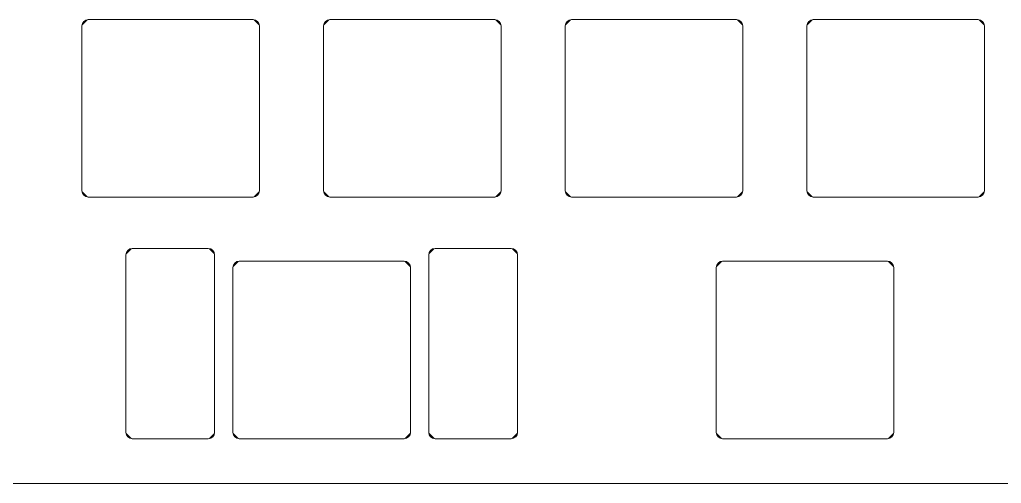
# Model space of a CAD drawing. Header units: millimetres. Extents: x 0 to 245, y 0 to 88.
# Drawn here: x 103.5 to 180.9, y 5.1 to 41.7 of the extents above; entities that cross this region are included whole.
import ezdxf

# ---------------------------------------------------------------- set-up
doc = ezdxf.new("R2010")
doc.units = ezdxf.units.MM
doc.header["$MEASUREMENT"] = 0
doc.layers.add('Layer 1', color=7, linetype='Continuous', lineweight=0)

# ---------------------------------------------------------------- blocks, each defined once
blk = doc.blocks.new('Block_1')
at = {"layer": 'Layer 1', "true_color": 0x2f2d31, "transparency": 33554687}
h = blk.add_hatch(color=250, dxfattribs=at)
h.dxf.hatch_style = 2
edge = h.paths.add_edge_path()
edge.add_spline(control_points=[(108.9, 41.667), (108.624, 41.667), (108.4, 41.443), (108.4, 41.167)], knot_values=[0, 0, 0, 0, 1, 1, 1, 1], degree=3, periodic=0)
edge.add_line((108.4, 41.167), (108.9, 41.667))
h = blk.add_hatch(color=250, dxfattribs=at)
h.dxf.hatch_style = 2
edge = h.paths.add_edge_path()
edge.add_spline(control_points=[(108.4, 41.167), (108.4, 41.167), (108.4, 28.167), (108.4, 28.167)], knot_values=[0, 0, 0, 0, 1, 1, 1, 1], degree=3, periodic=0)
edge.add_line((108.4, 28.167), (108.4, 41.167))
h = blk.add_hatch(color=250, dxfattribs=at)
h.dxf.hatch_style = 2
edge = h.paths.add_edge_path()
edge.add_spline(control_points=[(121.9, 41.667), (121.9, 41.667), (108.9, 41.667), (108.9, 41.667)], knot_values=[0, 0, 0, 0, 1, 1, 1, 1], degree=3, periodic=0)
edge.add_line((108.9, 41.667), (121.9, 41.667))
h = blk.add_hatch(color=250, dxfattribs=at)
h.dxf.hatch_style = 2
edge = h.paths.add_edge_path()
edge.add_spline(control_points=[(122.4, 41.167), (122.4, 41.443), (122.176, 41.667), (121.9, 41.667)], knot_values=[0, 0, 0, 0, 1, 1, 1, 1], degree=3, periodic=0)
edge.add_line((121.9, 41.667), (122.4, 41.167))
h = blk.add_hatch(color=250, dxfattribs=at)
h.dxf.hatch_style = 2
edge = h.paths.add_edge_path()
edge.add_spline(control_points=[(122.4, 28.167), (122.4, 28.167), (122.4, 41.167), (122.4, 41.167)], knot_values=[0, 0, 0, 0, 1, 1, 1, 1], degree=3, periodic=0)
edge.add_line((122.4, 41.167), (122.4, 28.167))
h = blk.add_hatch(color=250, dxfattribs=at)
h.dxf.hatch_style = 2
edge = h.paths.add_edge_path()
edge.add_spline(control_points=[(127.95, 41.667), (127.674, 41.667), (127.45, 41.443), (127.45, 41.167)], knot_values=[0, 0, 0, 0, 1, 1, 1, 1], degree=3, periodic=0)
edge.add_line((127.45, 41.167), (127.95, 41.667))
h = blk.add_hatch(color=250, dxfattribs=at)
h.dxf.hatch_style = 2
edge = h.paths.add_edge_path()
edge.add_spline(control_points=[(127.45, 41.167), (127.45, 41.167), (127.45, 28.167), (127.45, 28.167)], knot_values=[0, 0, 0, 0, 1, 1, 1, 1], degree=3, periodic=0)
edge.add_line((127.45, 28.167), (127.45, 41.167))
h = blk.add_hatch(color=250, dxfattribs=at)
h.dxf.hatch_style = 2
edge = h.paths.add_edge_path()
edge.add_spline(control_points=[(140.95, 41.667), (140.95, 41.667), (127.95, 41.667), (127.95, 41.667)], knot_values=[0, 0, 0, 0, 1, 1, 1, 1], degree=3, periodic=0)
edge.add_line((127.95, 41.667), (140.95, 41.667))
h = blk.add_hatch(color=250, dxfattribs=at)
h.dxf.hatch_style = 2
edge = h.paths.add_edge_path()
edge.add_spline(control_points=[(141.45, 41.167), (141.45, 41.443), (141.226, 41.667), (140.95, 41.667)], knot_values=[0, 0, 0, 0, 1, 1, 1, 1], degree=3, periodic=0)
edge.add_line((140.95, 41.667), (141.45, 41.167))
h = blk.add_hatch(color=250, dxfattribs=at)
h.dxf.hatch_style = 2
edge = h.paths.add_edge_path()
edge.add_spline(control_points=[(141.45, 28.167), (141.45, 28.167), (141.45, 41.167), (141.45, 41.167)], knot_values=[0, 0, 0, 0, 1, 1, 1, 1], degree=3, periodic=0)
edge.add_line((141.45, 41.167), (141.45, 28.167))
h = blk.add_hatch(color=250, dxfattribs=at)
h.dxf.hatch_style = 2
edge = h.paths.add_edge_path()
edge.add_spline(control_points=[(147, 41.667), (146.724, 41.667), (146.5, 41.443), (146.5, 41.167)], knot_values=[0, 0, 0, 0, 1, 1, 1, 1], degree=3, periodic=0)
edge.add_line((146.5, 41.167), (147, 41.667))
h = blk.add_hatch(color=250, dxfattribs=at)
h.dxf.hatch_style = 2
edge = h.paths.add_edge_path()
edge.add_spline(control_points=[(146.5, 41.167), (146.5, 41.167), (146.5, 28.167), (146.5, 28.167)], knot_values=[0, 0, 0, 0, 1, 1, 1, 1], degree=3, periodic=0)
edge.add_line((146.5, 28.167), (146.5, 41.167))
h = blk.add_hatch(color=250, dxfattribs=at)
h.dxf.hatch_style = 2
edge = h.paths.add_edge_path()
edge.add_spline(control_points=[(160, 41.667), (160, 41.667), (147, 41.667), (147, 41.667)], knot_values=[0, 0, 0, 0, 1, 1, 1, 1], degree=3, periodic=0)
edge.add_line((147, 41.667), (160, 41.667))
h = blk.add_hatch(color=250, dxfattribs=at)
h.dxf.hatch_style = 2
edge = h.paths.add_edge_path()
edge.add_spline(control_points=[(160.5, 41.167), (160.5, 41.443), (160.276, 41.667), (160, 41.667)], knot_values=[0, 0, 0, 0, 1, 1, 1, 1], degree=3, periodic=0)
edge.add_line((160, 41.667), (160.5, 41.167))
h = blk.add_hatch(color=250, dxfattribs=at)
h.dxf.hatch_style = 2
edge = h.paths.add_edge_path()
edge.add_spline(control_points=[(160.5, 28.167), (160.5, 28.167), (160.5, 41.167), (160.5, 41.167)], knot_values=[0, 0, 0, 0, 1, 1, 1, 1], degree=3, periodic=0)
edge.add_line((160.5, 41.167), (160.5, 28.167))
h = blk.add_hatch(color=250, dxfattribs=at)
h.dxf.hatch_style = 2
edge = h.paths.add_edge_path()
edge.add_spline(control_points=[(166.05, 41.667), (165.774, 41.667), (165.55, 41.443), (165.55, 41.167)], knot_values=[0, 0, 0, 0, 1, 1, 1, 1], degree=3, periodic=0)
edge.add_line((165.55, 41.167), (166.05, 41.667))
h = blk.add_hatch(color=250, dxfattribs=at)
h.dxf.hatch_style = 2
edge = h.paths.add_edge_path()
edge.add_spline(control_points=[(165.55, 41.167), (165.55, 41.167), (165.55, 28.167), (165.55, 28.167)], knot_values=[0, 0, 0, 0, 1, 1, 1, 1], degree=3, periodic=0)
edge.add_line((165.55, 28.167), (165.55, 41.167))
h = blk.add_hatch(color=250, dxfattribs=at)
h.dxf.hatch_style = 2
edge = h.paths.add_edge_path()
edge.add_spline(control_points=[(179.05, 41.667), (179.05, 41.667), (166.05, 41.667), (166.05, 41.667)], knot_values=[0, 0, 0, 0, 1, 1, 1, 1], degree=3, periodic=0)
edge.add_line((166.05, 41.667), (179.05, 41.667))
h = blk.add_hatch(color=250, dxfattribs=at)
h.dxf.hatch_style = 2
edge = h.paths.add_edge_path()
edge.add_spline(control_points=[(179.55, 41.167), (179.55, 41.443), (179.326, 41.667), (179.05, 41.667)], knot_values=[0, 0, 0, 0, 1, 1, 1, 1], degree=3, periodic=0)
edge.add_line((179.05, 41.667), (179.55, 41.167))
h = blk.add_hatch(color=250, dxfattribs=at)
h.dxf.hatch_style = 2
edge = h.paths.add_edge_path()
edge.add_spline(control_points=[(179.55, 28.167), (179.55, 28.167), (179.55, 41.167), (179.55, 41.167)], knot_values=[0, 0, 0, 0, 1, 1, 1, 1], degree=3, periodic=0)
edge.add_line((179.55, 41.167), (179.55, 28.167))
h = blk.add_hatch(color=250, dxfattribs=at)
h.dxf.hatch_style = 2
edge = h.paths.add_edge_path()
edge.add_spline(control_points=[(108.4, 28.167), (108.4, 27.891), (108.624, 27.667), (108.9, 27.667)], knot_values=[0, 0, 0, 0, 1, 1, 1, 1], degree=3, periodic=0)
edge.add_line((108.9, 27.667), (108.4, 28.167))
h = blk.add_hatch(color=250, dxfattribs=at)
h.dxf.hatch_style = 2
edge = h.paths.add_edge_path()
edge.add_spline(control_points=[(121.9, 27.667), (122.176, 27.667), (122.4, 27.891), (122.4, 28.167)], knot_values=[0, 0, 0, 0, 1, 1, 1, 1], degree=3, periodic=0)
edge.add_line((122.4, 28.167), (121.9, 27.667))
h = blk.add_hatch(color=250, dxfattribs=at)
h.dxf.hatch_style = 2
edge = h.paths.add_edge_path()
edge.add_spline(control_points=[(127.45, 28.167), (127.45, 27.891), (127.674, 27.667), (127.95, 27.667)], knot_values=[0, 0, 0, 0, 1, 1, 1, 1], degree=3, periodic=0)
edge.add_line((127.95, 27.667), (127.45, 28.167))
h = blk.add_hatch(color=250, dxfattribs=at)
h.dxf.hatch_style = 2
edge = h.paths.add_edge_path()
edge.add_spline(control_points=[(140.95, 27.667), (141.226, 27.667), (141.45, 27.891), (141.45, 28.167)], knot_values=[0, 0, 0, 0, 1, 1, 1, 1], degree=3, periodic=0)
edge.add_line((141.45, 28.167), (140.95, 27.667))
h = blk.add_hatch(color=250, dxfattribs=at)
h.dxf.hatch_style = 2
edge = h.paths.add_edge_path()
edge.add_spline(control_points=[(146.5, 28.167), (146.5, 27.891), (146.724, 27.667), (147, 27.667)], knot_values=[0, 0, 0, 0, 1, 1, 1, 1], degree=3, periodic=0)
edge.add_line((147, 27.667), (146.5, 28.167))
h = blk.add_hatch(color=250, dxfattribs=at)
h.dxf.hatch_style = 2
edge = h.paths.add_edge_path()
edge.add_spline(control_points=[(160, 27.667), (160.276, 27.667), (160.5, 27.891), (160.5, 28.167)], knot_values=[0, 0, 0, 0, 1, 1, 1, 1], degree=3, periodic=0)
edge.add_line((160.5, 28.167), (160, 27.667))
h = blk.add_hatch(color=250, dxfattribs=at)
h.dxf.hatch_style = 2
edge = h.paths.add_edge_path()
edge.add_spline(control_points=[(165.55, 28.167), (165.55, 27.891), (165.774, 27.667), (166.05, 27.667)], knot_values=[0, 0, 0, 0, 1, 1, 1, 1], degree=3, periodic=0)
edge.add_line((166.05, 27.667), (165.55, 28.167))
h = blk.add_hatch(color=250, dxfattribs=at)
h.dxf.hatch_style = 2
edge = h.paths.add_edge_path()
edge.add_spline(control_points=[(179.05, 27.667), (179.326, 27.667), (179.55, 27.891), (179.55, 28.167)], knot_values=[0, 0, 0, 0, 1, 1, 1, 1], degree=3, periodic=0)
edge.add_line((179.55, 28.167), (179.05, 27.667))
h = blk.add_hatch(color=250, dxfattribs=at)
h.dxf.hatch_style = 2
edge = h.paths.add_edge_path()
edge.add_spline(control_points=[(108.9, 27.667), (108.9, 27.667), (121.9, 27.667), (121.9, 27.667)], knot_values=[0, 0, 0, 0, 1, 1, 1, 1], degree=3, periodic=0)
edge.add_line((121.9, 27.667), (108.9, 27.667))
h = blk.add_hatch(color=250, dxfattribs=at)
h.dxf.hatch_style = 2
edge = h.paths.add_edge_path()
edge.add_spline(control_points=[(127.95, 27.667), (127.95, 27.667), (140.95, 27.667), (140.95, 27.667)], knot_values=[0, 0, 0, 0, 1, 1, 1, 1], degree=3, periodic=0)
edge.add_line((140.95, 27.667), (127.95, 27.667))
h = blk.add_hatch(color=250, dxfattribs=at)
h.dxf.hatch_style = 2
edge = h.paths.add_edge_path()
edge.add_spline(control_points=[(147, 27.667), (147, 27.667), (160, 27.667), (160, 27.667)], knot_values=[0, 0, 0, 0, 1, 1, 1, 1], degree=3, periodic=0)
edge.add_line((160, 27.667), (147, 27.667))
h = blk.add_hatch(color=250, dxfattribs=at)
h.dxf.hatch_style = 2
edge = h.paths.add_edge_path()
edge.add_spline(control_points=[(166.05, 27.667), (166.05, 27.667), (179.05, 27.667), (179.05, 27.667)], knot_values=[0, 0, 0, 0, 1, 1, 1, 1], degree=3, periodic=0)
edge.add_line((179.05, 27.667), (166.05, 27.667))
h = blk.add_hatch(color=250, dxfattribs=at)
h.dxf.hatch_style = 2
edge = h.paths.add_edge_path()
edge.add_spline(control_points=[(112.368, 23.617), (112.092, 23.617), (111.868, 23.393), (111.868, 23.117)], knot_values=[0, 0, 0, 0, 1, 1, 1, 1], degree=3, periodic=0)
edge.add_line((111.868, 23.117), (112.368, 23.617))
h = blk.add_hatch(color=250, dxfattribs=at)
h.dxf.hatch_style = 2
edge = h.paths.add_edge_path()
edge.add_spline(control_points=[(118.368, 23.617), (118.368, 23.617), (112.368, 23.617), (112.368, 23.617)], knot_values=[0, 0, 0, 0, 1, 1, 1, 1], degree=3, periodic=0)
edge.add_line((112.368, 23.617), (118.368, 23.617))
h = blk.add_hatch(color=250, dxfattribs=at)
h.dxf.hatch_style = 2
edge = h.paths.add_edge_path()
edge.add_spline(control_points=[(118.868, 23.117), (118.868, 23.393), (118.644, 23.617), (118.368, 23.617)], knot_values=[0, 0, 0, 0, 1, 1, 1, 1], degree=3, periodic=0)
edge.add_line((118.368, 23.617), (118.868, 23.117))
h = blk.add_hatch(color=250, dxfattribs=at)
h.dxf.hatch_style = 2
edge = h.paths.add_edge_path()
edge.add_spline(control_points=[(136.244, 23.617), (135.968, 23.617), (135.744, 23.393), (135.744, 23.117)], knot_values=[0, 0, 0, 0, 1, 1, 1, 1], degree=3, periodic=0)
edge.add_line((135.744, 23.117), (136.244, 23.617))
h = blk.add_hatch(color=250, dxfattribs=at)
h.dxf.hatch_style = 2
edge = h.paths.add_edge_path()
edge.add_spline(control_points=[(142.244, 23.617), (142.244, 23.617), (136.244, 23.617), (136.244, 23.617)], knot_values=[0, 0, 0, 0, 1, 1, 1, 1], degree=3, periodic=0)
edge.add_line((136.244, 23.617), (142.244, 23.617))
h = blk.add_hatch(color=250, dxfattribs=at)
h.dxf.hatch_style = 2
edge = h.paths.add_edge_path()
edge.add_spline(control_points=[(142.744, 23.117), (142.744, 23.393), (142.52, 23.617), (142.244, 23.617)], knot_values=[0, 0, 0, 0, 1, 1, 1, 1], degree=3, periodic=0)
edge.add_line((142.244, 23.617), (142.744, 23.117))
h = blk.add_hatch(color=250, dxfattribs=at)
h.dxf.hatch_style = 2
edge = h.paths.add_edge_path()
edge.add_spline(control_points=[(111.868, 23.117), (111.868, 23.117), (111.868, 9.117), (111.868, 9.117)], knot_values=[0, 0, 0, 0, 1, 1, 1, 1], degree=3, periodic=0)
edge.add_line((111.868, 9.117), (111.868, 23.117))
h = blk.add_hatch(color=250, dxfattribs=at)
h.dxf.hatch_style = 2
edge = h.paths.add_edge_path()
edge.add_spline(control_points=[(118.868, 9.117), (118.868, 9.117), (118.868, 23.117), (118.868, 23.117)], knot_values=[0, 0, 0, 0, 1, 1, 1, 1], degree=3, periodic=0)
edge.add_line((118.868, 23.117), (118.868, 9.117))
h = blk.add_hatch(color=250, dxfattribs=at)
h.dxf.hatch_style = 2
edge = h.paths.add_edge_path()
edge.add_spline(control_points=[(120.806, 22.617), (120.53, 22.617), (120.306, 22.393), (120.306, 22.117)], knot_values=[0, 0, 0, 0, 1, 1, 1, 1], degree=3, periodic=0)
edge.add_line((120.306, 22.117), (120.806, 22.617))
h = blk.add_hatch(color=250, dxfattribs=at)
h.dxf.hatch_style = 2
edge = h.paths.add_edge_path()
edge.add_spline(control_points=[(133.806, 22.617), (133.806, 22.617), (120.806, 22.617), (120.806, 22.617)], knot_values=[0, 0, 0, 0, 1, 1, 1, 1], degree=3, periodic=0)
edge.add_line((120.806, 22.617), (133.806, 22.617))
h = blk.add_hatch(color=250, dxfattribs=at)
h.dxf.hatch_style = 2
edge = h.paths.add_edge_path()
edge.add_spline(control_points=[(134.306, 22.117), (134.306, 22.393), (134.082, 22.617), (133.806, 22.617)], knot_values=[0, 0, 0, 0, 1, 1, 1, 1], degree=3, periodic=0)
edge.add_line((133.806, 22.617), (134.306, 22.117))
h = blk.add_hatch(color=250, dxfattribs=at)
h.dxf.hatch_style = 2
edge = h.paths.add_edge_path()
edge.add_spline(control_points=[(135.744, 23.117), (135.744, 23.117), (135.744, 9.117), (135.744, 9.117)], knot_values=[0, 0, 0, 0, 1, 1, 1, 1], degree=3, periodic=0)
edge.add_line((135.744, 9.117), (135.744, 23.117))
h = blk.add_hatch(color=250, dxfattribs=at)
h.dxf.hatch_style = 2
edge = h.paths.add_edge_path()
edge.add_spline(control_points=[(142.744, 9.117), (142.744, 9.117), (142.744, 23.117), (142.744, 23.117)], knot_values=[0, 0, 0, 0, 1, 1, 1, 1], degree=3, periodic=0)
edge.add_line((142.744, 23.117), (142.744, 9.117))
h = blk.add_hatch(color=250, dxfattribs=at)
h.dxf.hatch_style = 2
edge = h.paths.add_edge_path()
edge.add_spline(control_points=[(158.906, 22.617), (158.63, 22.617), (158.406, 22.393), (158.406, 22.117)], knot_values=[0, 0, 0, 0, 1, 1, 1, 1], degree=3, periodic=0)
edge.add_line((158.406, 22.117), (158.906, 22.617))
h = blk.add_hatch(color=250, dxfattribs=at)
h.dxf.hatch_style = 2
edge = h.paths.add_edge_path()
edge.add_spline(control_points=[(171.906, 22.617), (171.906, 22.617), (158.906, 22.617), (158.906, 22.617)], knot_values=[0, 0, 0, 0, 1, 1, 1, 1], degree=3, periodic=0)
edge.add_line((158.906, 22.617), (171.906, 22.617))
h = blk.add_hatch(color=250, dxfattribs=at)
h.dxf.hatch_style = 2
edge = h.paths.add_edge_path()
edge.add_spline(control_points=[(172.406, 22.117), (172.406, 22.393), (172.182, 22.617), (171.906, 22.617)], knot_values=[0, 0, 0, 0, 1, 1, 1, 1], degree=3, periodic=0)
edge.add_line((171.906, 22.617), (172.406, 22.117))
h = blk.add_hatch(color=250, dxfattribs=at)
h.dxf.hatch_style = 2
edge = h.paths.add_edge_path()
edge.add_spline(control_points=[(120.306, 22.117), (120.306, 22.117), (120.306, 9.117), (120.306, 9.117)], knot_values=[0, 0, 0, 0, 1, 1, 1, 1], degree=3, periodic=0)
edge.add_line((120.306, 9.117), (120.306, 22.117))
h = blk.add_hatch(color=250, dxfattribs=at)
h.dxf.hatch_style = 2
edge = h.paths.add_edge_path()
edge.add_spline(control_points=[(134.306, 9.117), (134.306, 9.117), (134.306, 22.117), (134.306, 22.117)], knot_values=[0, 0, 0, 0, 1, 1, 1, 1], degree=3, periodic=0)
edge.add_line((134.306, 22.117), (134.306, 9.117))
h = blk.add_hatch(color=250, dxfattribs=at)
h.dxf.hatch_style = 2
edge = h.paths.add_edge_path()
edge.add_spline(control_points=[(158.406, 22.117), (158.406, 22.117), (158.406, 9.117), (158.406, 9.117)], knot_values=[0, 0, 0, 0, 1, 1, 1, 1], degree=3, periodic=0)
edge.add_line((158.406, 9.117), (158.406, 22.117))
h = blk.add_hatch(color=250, dxfattribs=at)
h.dxf.hatch_style = 2
edge = h.paths.add_edge_path()
edge.add_spline(control_points=[(172.406, 9.117), (172.406, 9.117), (172.406, 22.117), (172.406, 22.117)], knot_values=[0, 0, 0, 0, 1, 1, 1, 1], degree=3, periodic=0)
edge.add_line((172.406, 22.117), (172.406, 9.117))
h = blk.add_hatch(color=250, dxfattribs=at)
h.dxf.hatch_style = 2
edge = h.paths.add_edge_path()
edge.add_spline(control_points=[(111.868, 9.117), (111.868, 8.841), (112.092, 8.617), (112.368, 8.617)], knot_values=[0, 0, 0, 0, 1, 1, 1, 1], degree=3, periodic=0)
edge.add_line((112.368, 8.617), (111.868, 9.117))
h = blk.add_hatch(color=250, dxfattribs=at)
h.dxf.hatch_style = 2
edge = h.paths.add_edge_path()
edge.add_spline(control_points=[(112.368, 8.617), (112.368, 8.617), (118.368, 8.617), (118.368, 8.617)], knot_values=[0, 0, 0, 0, 1, 1, 1, 1], degree=3, periodic=0)
edge.add_line((118.368, 8.617), (112.368, 8.617))
h = blk.add_hatch(color=250, dxfattribs=at)
h.dxf.hatch_style = 2
edge = h.paths.add_edge_path()
edge.add_spline(control_points=[(118.368, 8.617), (118.644, 8.617), (118.868, 8.841), (118.868, 9.117)], knot_values=[0, 0, 0, 0, 1, 1, 1, 1], degree=3, periodic=0)
edge.add_line((118.868, 9.117), (118.368, 8.617))
h = blk.add_hatch(color=250, dxfattribs=at)
h.dxf.hatch_style = 2
edge = h.paths.add_edge_path()
edge.add_spline(control_points=[(120.306, 9.117), (120.306, 8.841), (120.53, 8.617), (120.806, 8.617)], knot_values=[0, 0, 0, 0, 1, 1, 1, 1], degree=3, periodic=0)
edge.add_line((120.806, 8.617), (120.306, 9.117))
h = blk.add_hatch(color=250, dxfattribs=at)
h.dxf.hatch_style = 2
edge = h.paths.add_edge_path()
edge.add_spline(control_points=[(120.806, 8.617), (120.806, 8.617), (133.806, 8.617), (133.806, 8.617)], knot_values=[0, 0, 0, 0, 1, 1, 1, 1], degree=3, periodic=0)
edge.add_line((133.806, 8.617), (120.806, 8.617))
h = blk.add_hatch(color=250, dxfattribs=at)
h.dxf.hatch_style = 2
edge = h.paths.add_edge_path()
edge.add_spline(control_points=[(133.806, 8.617), (134.082, 8.617), (134.306, 8.841), (134.306, 9.117)], knot_values=[0, 0, 0, 0, 1, 1, 1, 1], degree=3, periodic=0)
edge.add_line((134.306, 9.117), (133.806, 8.617))
h = blk.add_hatch(color=250, dxfattribs=at)
h.dxf.hatch_style = 2
edge = h.paths.add_edge_path()
edge.add_spline(control_points=[(135.744, 9.117), (135.744, 8.841), (135.968, 8.617), (136.244, 8.617)], knot_values=[0, 0, 0, 0, 1, 1, 1, 1], degree=3, periodic=0)
edge.add_line((136.244, 8.617), (135.744, 9.117))
h = blk.add_hatch(color=250, dxfattribs=at)
h.dxf.hatch_style = 2
edge = h.paths.add_edge_path()
edge.add_spline(control_points=[(136.244, 8.617), (136.244, 8.617), (142.244, 8.617), (142.244, 8.617)], knot_values=[0, 0, 0, 0, 1, 1, 1, 1], degree=3, periodic=0)
edge.add_line((142.244, 8.617), (136.244, 8.617))
h = blk.add_hatch(color=250, dxfattribs=at)
h.dxf.hatch_style = 2
edge = h.paths.add_edge_path()
edge.add_spline(control_points=[(142.244, 8.617), (142.52, 8.617), (142.744, 8.841), (142.744, 9.117)], knot_values=[0, 0, 0, 0, 1, 1, 1, 1], degree=3, periodic=0)
edge.add_line((142.744, 9.117), (142.244, 8.617))
h = blk.add_hatch(color=250, dxfattribs=at)
h.dxf.hatch_style = 2
edge = h.paths.add_edge_path()
edge.add_spline(control_points=[(158.406, 9.117), (158.406, 8.841), (158.63, 8.617), (158.906, 8.617)], knot_values=[0, 0, 0, 0, 1, 1, 1, 1], degree=3, periodic=0)
edge.add_line((158.906, 8.617), (158.406, 9.117))
h = blk.add_hatch(color=250, dxfattribs=at)
h.dxf.hatch_style = 2
edge = h.paths.add_edge_path()
edge.add_spline(control_points=[(158.906, 8.617), (158.906, 8.617), (171.906, 8.617), (171.906, 8.617)], knot_values=[0, 0, 0, 0, 1, 1, 1, 1], degree=3, periodic=0)
edge.add_line((171.906, 8.617), (158.906, 8.617))
h = blk.add_hatch(color=250, dxfattribs=at)
h.dxf.hatch_style = 2
edge = h.paths.add_edge_path()
edge.add_spline(control_points=[(171.906, 8.617), (172.182, 8.617), (172.406, 8.841), (172.406, 9.117)], knot_values=[0, 0, 0, 0, 1, 1, 1, 1], degree=3, periodic=0)
edge.add_line((172.406, 9.117), (171.906, 8.617))
h = blk.add_hatch(color=250, dxfattribs=at)
h.dxf.hatch_style = 2
edge = h.paths.add_edge_path()
edge.add_spline(control_points=[(28.15, 5.092), (28.15, 5.092), (216.937, 5.092), (216.937, 5.092)], knot_values=[0, 0, 0, 0, 1, 1, 1, 1], degree=3, periodic=0)
edge.add_line((216.937, 5.092), (28.15, 5.092))
at = {"layer": 'Layer 1', "color": 250, "lineweight": 20, "true_color": 0x2f2d31}
for points in [[(108.9, 41.667), (108.624, 41.667), (108.4, 41.443), (108.4, 41.167)], [(108.4, 41.167), (108.4, 41.167), (108.4, 28.167), (108.4, 28.167)], [(121.9, 41.667), (121.9, 41.667), (108.9, 41.667), (108.9, 41.667)], [(122.4, 41.167), (122.4, 41.443), (122.176, 41.667), (121.9, 41.667)], [(122.4, 28.167), (122.4, 28.167), (122.4, 41.167), (122.4, 41.167)], [(127.95, 41.667), (127.674, 41.667), (127.45, 41.443), (127.45, 41.167)], [(127.45, 41.167), (127.45, 41.167), (127.45, 28.167), (127.45, 28.167)], [(140.95, 41.667), (140.95, 41.667), (127.95, 41.667), (127.95, 41.667)], [(141.45, 41.167), (141.45, 41.443), (141.226, 41.667), (140.95, 41.667)], [(141.45, 28.167), (141.45, 28.167), (141.45, 41.167), (141.45, 41.167)], [(147, 41.667), (146.724, 41.667), (146.5, 41.443), (146.5, 41.167)], [(146.5, 41.167), (146.5, 41.167), (146.5, 28.167), (146.5, 28.167)], [(160, 41.667), (160, 41.667), (147, 41.667), (147, 41.667)], [(160.5, 41.167), (160.5, 41.443), (160.276, 41.667), (160, 41.667)], [(160.5, 28.167), (160.5, 28.167), (160.5, 41.167), (160.5, 41.167)], [(166.05, 41.667), (165.774, 41.667), (165.55, 41.443), (165.55, 41.167)], [(165.55, 41.167), (165.55, 41.167), (165.55, 28.167), (165.55, 28.167)], [(179.05, 41.667), (179.05, 41.667), (166.05, 41.667), (166.05, 41.667)], [(179.55, 41.167), (179.55, 41.443), (179.326, 41.667), (179.05, 41.667)], [(179.55, 28.167), (179.55, 28.167), (179.55, 41.167), (179.55, 41.167)], [(108.4, 28.167), (108.4, 27.891), (108.624, 27.667), (108.9, 27.667)], [(121.9, 27.667), (122.176, 27.667), (122.4, 27.891), (122.4, 28.167)], [(127.45, 28.167), (127.45, 27.891), (127.674, 27.667), (127.95, 27.667)], [(140.95, 27.667), (141.226, 27.667), (141.45, 27.891), (141.45, 28.167)], [(146.5, 28.167), (146.5, 27.891), (146.724, 27.667), (147, 27.667)], [(160, 27.667), (160.276, 27.667), (160.5, 27.891), (160.5, 28.167)], [(165.55, 28.167), (165.55, 27.891), (165.774, 27.667), (166.05, 27.667)], [(179.05, 27.667), (179.326, 27.667), (179.55, 27.891), (179.55, 28.167)], [(108.9, 27.667), (108.9, 27.667), (121.9, 27.667), (121.9, 27.667)], [(127.95, 27.667), (127.95, 27.667), (140.95, 27.667), (140.95, 27.667)], [(147, 27.667), (147, 27.667), (160, 27.667), (160, 27.667)], [(166.05, 27.667), (166.05, 27.667), (179.05, 27.667), (179.05, 27.667)], [(112.368, 23.617), (112.092, 23.617), (111.868, 23.393), (111.868, 23.117)], [(118.368, 23.617), (118.368, 23.617), (112.368, 23.617), (112.368, 23.617)], [(118.868, 23.117), (118.868, 23.393), (118.644, 23.617), (118.368, 23.617)], [(136.244, 23.617), (135.968, 23.617), (135.744, 23.393), (135.744, 23.117)], [(142.244, 23.617), (142.244, 23.617), (136.244, 23.617), (136.244, 23.617)], [(142.744, 23.117), (142.744, 23.393), (142.52, 23.617), (142.244, 23.617)], [(111.868, 23.117), (111.868, 23.117), (111.868, 9.117), (111.868, 9.117)], [(118.868, 9.117), (118.868, 9.117), (118.868, 23.117), (118.868, 23.117)], [(120.806, 22.617), (120.53, 22.617), (120.306, 22.393), (120.306, 22.117)], [(133.806, 22.617), (133.806, 22.617), (120.806, 22.617), (120.806, 22.617)], [(134.306, 22.117), (134.306, 22.393), (134.082, 22.617), (133.806, 22.617)], [(135.744, 23.117), (135.744, 23.117), (135.744, 9.117), (135.744, 9.117)], [(142.744, 9.117), (142.744, 9.117), (142.744, 23.117), (142.744, 23.117)], [(158.906, 22.617), (158.63, 22.617), (158.406, 22.393), (158.406, 22.117)], [(171.906, 22.617), (171.906, 22.617), (158.906, 22.617), (158.906, 22.617)], [(172.406, 22.117), (172.406, 22.393), (172.182, 22.617), (171.906, 22.617)], [(120.306, 22.117), (120.306, 22.117), (120.306, 9.117), (120.306, 9.117)], [(134.306, 9.117), (134.306, 9.117), (134.306, 22.117), (134.306, 22.117)], [(158.406, 22.117), (158.406, 22.117), (158.406, 9.117), (158.406, 9.117)], [(172.406, 9.117), (172.406, 9.117), (172.406, 22.117), (172.406, 22.117)], [(111.868, 9.117), (111.868, 8.841), (112.092, 8.617), (112.368, 8.617)], [(112.368, 8.617), (112.368, 8.617), (118.368, 8.617), (118.368, 8.617)], [(118.368, 8.617), (118.644, 8.617), (118.868, 8.841), (118.868, 9.117)], [(120.306, 9.117), (120.306, 8.841), (120.53, 8.617), (120.806, 8.617)], [(120.806, 8.617), (120.806, 8.617), (133.806, 8.617), (133.806, 8.617)], [(133.806, 8.617), (134.082, 8.617), (134.306, 8.841), (134.306, 9.117)], [(135.744, 9.117), (135.744, 8.841), (135.968, 8.617), (136.244, 8.617)], [(136.244, 8.617), (136.244, 8.617), (142.244, 8.617), (142.244, 8.617)], [(142.244, 8.617), (142.52, 8.617), (142.744, 8.841), (142.744, 9.117)], [(158.406, 9.117), (158.406, 8.841), (158.63, 8.617), (158.906, 8.617)], [(158.906, 8.617), (158.906, 8.617), (171.906, 8.617), (171.906, 8.617)], [(171.906, 8.617), (172.182, 8.617), (172.406, 8.841), (172.406, 9.117)], [(28.15, 5.092), (28.15, 5.092), (216.937, 5.092), (216.937, 5.092)]]:
    blk.add_open_spline(points, degree=3, dxfattribs=at)

msp = doc.modelspace()

# ---------------------------------------------------------------- block references
at = {"layer": 'Layer 1'}
msp.add_blockref('Block_1', (0, 0), dxfattribs=at)

doc.saveas('drawing.dxf')
